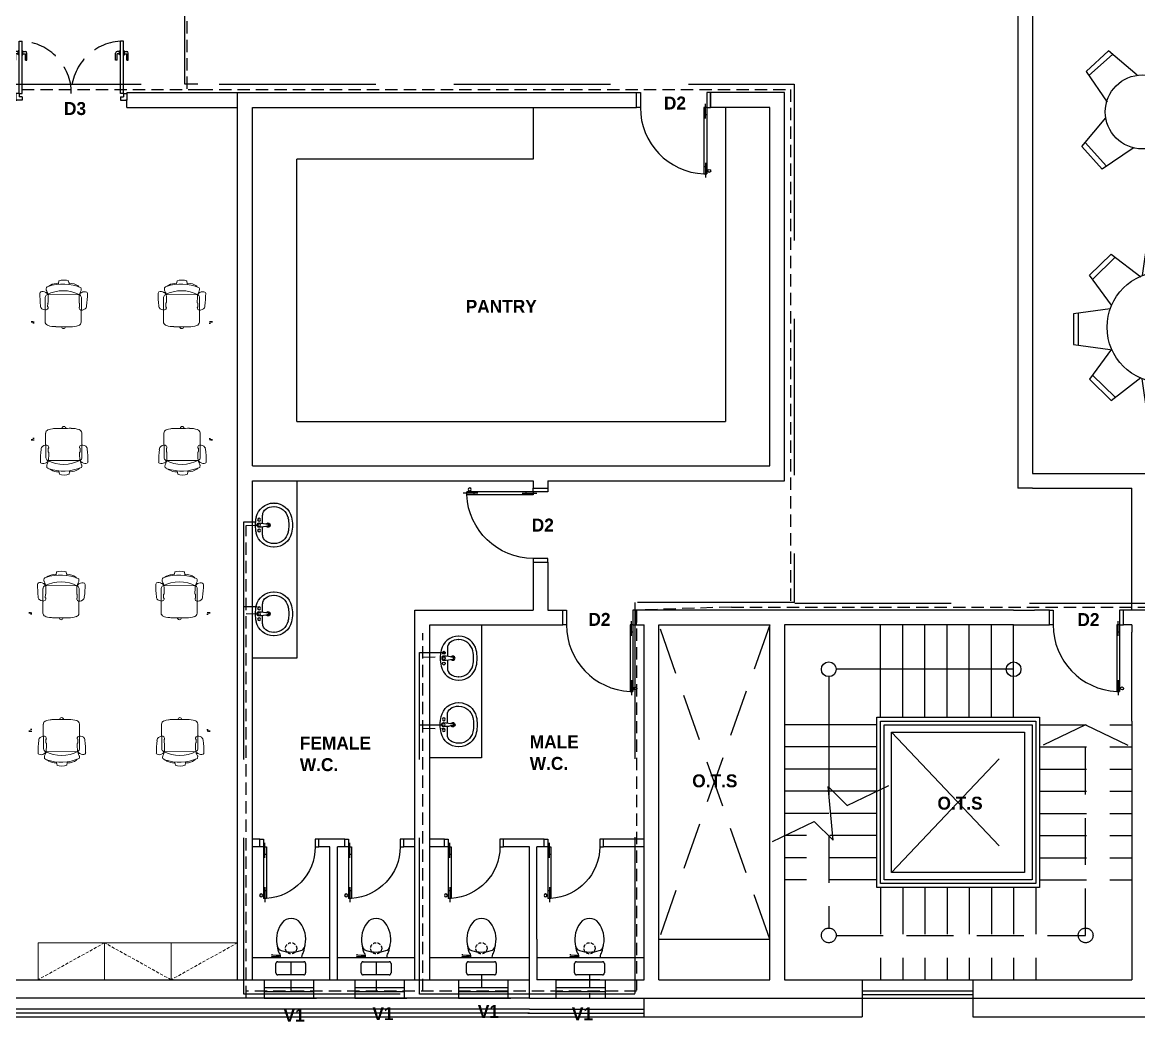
# Model space of a CAD drawing. Header units: inches. Extents: x 482566 to 494966, y -26460 to -22226.
# Drawn here: x 486790 to 487470, y -26312 to -25703 of the extents above; entities that cross this region are included whole.
import ezdxf

# ---------------------------------------------------------------- set-up
doc = ezdxf.new("R2010")
doc.units = ezdxf.units.IN
doc.header["$LTSCALE"] = 15
doc.header["$MEASUREMENT"] = 0
for name, pattern in [('DASHED', [0.75, 0.5, -0.25]), ('HIDDEN', [9.525, 6.35, -3.175]), ('HIDDEN2', [0.1875, 0.125, -0.0625]), ('TRATTEGGIATA2', [9.525, 6.35, -3.175])]:
    doc.linetypes.add(name, pattern=pattern)
for name, color, linetype in [('A-DIMENSION', 4, 'Continuous'), ('A-Door', 1, 'Continuous'), ('A-fixt', 6, 'Continuous'), ('A-GLASS', 4, 'Continuous'), ('A-STAIR', 1, 'Continuous'), ('A-WALL', 7, 'Continuous'), ('FITS', 3, 'Continuous'), ('furniture', 4, 'Continuous'), ('HOLE', 2, 'HIDDEN2'), ('Hot water supply', 10, 'TRATTEGGIATA2'), ('I-DOORS', 104, 'Continuous'), ('I-FURN', 4, 'Continuous'), ('I-WALL-FULL', 5, 'Continuous'), ('I-WALL-IN', 3, 'Continuous'), ('S_COULMN', 7, 'Continuous'), ('ventilation', 191, 'Continuous'), ('Water Main', 5, 'DASHED')]:
    doc.layers.add(name, color=color, linetype=linetype)
doc.layers.add('A-furniture', color=50, linetype='Continuous', lineweight=9)
doc.layers.add('I-ANNO-TEXT', color=7, linetype='Continuous', lineweight=18)
doc.styles.add('MICRO', font='')
doc.styles.get('MICRO').set_extended_font_data('MicrogrammaSSi', bold=True)

# ---------------------------------------------------------------- blocks, each defined once
blk = doc.blocks.new('1D-L080')
at = {"layer": 'A-Door'}
for p, q in [((0.038, 0.767), (0.05, 0.767)), ((0.05, 0.1), (0.05, 0.799)), ((0.09, 0.799), (0.05, 0.799)), ((0.07, 0.649), (0.07, 0.849)), ((0.09, 0.1), (0.09, 0.799)), ((0.038, 0.751), (0.05, 0.751)), ((0.09, 0.699), (0.05, 0.699)), ((0.05, 0.2), (0.09, 0.2)), ((0.07, 0.25), (0.07, 0.05)), ((0, 0.1), (0, 0)), ((0.05, 0.1), (0, 0.1)), ((0, 0), (0.05, 0)), ((0.05, 0), (0.05, 0.1)), ((0.05, 0.1), (0.09, 0.1)), ((0.75, 0.1), (0.8, 0.1)), ((0.75, 0), (0.75, 0.1)), ((0.8, 0), (0.75, 0)), ((0.8, 0.1), (0.8, 0))]:
    blk.add_line(p, q, dxfattribs=at)
blk.add_circle((0.018, 0.759), 0.02, dxfattribs=at)
blk.add_arc((0.05, 0.1), 0.7, 0, 86.7242, dxfattribs=at)
blk = doc.blocks.new('2D-L100')
at = {"layer": 'A-Door'}
for p, q in [((0.038, 1.067), (0.05, 1.067)), ((0.09, 1.099), (0.05, 1.099)), ((0.05, 0.2), (0.05, 1.099)), ((0.07, 0.949), (0.07, 1.149)), ((0.09, 0.2), (0.09, 1.099)), ((0.038, 1.051), (0.05, 1.051)), ((0.09, 0.999), (0.05, 0.999)), ((0.07, 0.35), (0.07, 0.15)), ((0.05, 0.2), (0, 0.2)), ((0, 0.2), (0, 0)), ((0.05, 0.3), (0.09, 0.3)), ((0.05, 0.2), (0.09, 0.2)), ((0.05, 0), (0.05, 0.2)), ((0.95, 0.2), (1, 0.2)), ((0.95, 0), (0.95, 0.2)), ((1, 0.2), (1, 0)), ((0, 0), (0.05, 0)), ((1, 0), (0.95, 0))]:
    blk.add_line(p, q, dxfattribs=at)
blk.add_circle((0.018, 1.059), 0.02, dxfattribs=at)
blk.add_arc((0.05, 0.2), 0.9, 0, 87.4527, dxfattribs=at)
blk = doc.blocks.new('washe02')
at = {"layer": 'A-fixt'}
for p, q in [((-0.024, -0.097), (-0.136, -0.097)), ((0.136, -0.097), (0.024, -0.097)), ((-0.299, -0.247), (-0.299, -0.253)), ((-0.25, -0.247), (-0.25, -0.253)), ((0.25, -0.253), (0.25, -0.247))]:
    blk.add_line(p, q, dxfattribs=at)
for centre in [(-0.073, -0.049), (0, -0.049), (0.073, -0.049)]:
    blk.add_circle(centre, 0.0195, dxfattribs=at)
for centre, radius, start, end in [((-0.056, -0.249), 0.243, 102.5792, 179.3394), ((-0.056, -0.249), 0.195, 145.7108, 179.3394), ((-0.136, -0.195), 0.0973, 90, 145.7108), ((0, -0.5), 0.5, 90, 102.5792), ((0, -0.049), 0.0292, 0, 180), ((0.941, 0.028), 0.973, 184.5022, 191.8586), ((0, -0.172), 0.0292, 123.7169, 56.2831), ((0, -0.5), 0.5, 77.4208, 90), ((-0.941, 0.028), 0.973, 348.1414, 355.4978), ((0.056, -0.249), 0.243, 0.6606, 77.4208), ((0.136, -0.195), 0.0973, 34.2892, 90), ((0.056, -0.249), 0.195, 0.6606, 34.2892), ((-0.056, -0.251), 0.243, 180.6606, 257.4208), ((-0.056, -0.251), 0.195, 180.6606, 257.4208), ((0, -0.172), 0.0195, 136.5893, 43.4107), ((0, -0.172), 0.0114, 180, 0), ((0.056, -0.251), 0.195, 282.5792, 359.3394), ((0.056, -0.251), 0.243, 282.5792, 359.3394), ((0, -0.25), 0.299, 0, 0.6606), ((0, -0.25), 0.299, 359.3394, 360), ((0, 0), 0.451, 257.4208, 270), ((0, 0), 0.451, 270, 282.5792), ((0, 0), 0.5, 257.4208, 270), ((0, 0), 0.5, 270, 282.5792)]:
    blk.add_arc(centre, radius, start, end, dxfattribs=at)
blk = doc.blocks.new('1505774114')
for p, q in [((381, 1577, 616), (411, 1577, 616)), ((413, 1557, 26), (395, 1557, 26)), ((2781, 1557, 26), (2799, 1557, 26)), ((2813, 1577, 616), (2783, 1577, 616)), ((381, -23, 616), (411, -23, 616)), ((413, -3, 26), (395, -3, 26)), ((2781, -3, 26), (2799, -3, 26)), ((2813, -23, 616), (2783, -23, 616))]:
    blk.add_line(p, q)
at = {"extrusion": (1.22461e-16, 1, 0)}
for centre, radius in [((-381, 586, 1577), 10.5), ((-381, 586, 1577), 8.5), ((-2813, 586, 1577), 10.5), ((-2813, 586, 1577), 8.5)]:
    blk.add_circle(centre, radius, dxfattribs=at)
at = {"extrusion": (0, -1, 0)}
for centre, radius in [((381, 586, 23), 10.5), ((381, 586, 23), 8.5), ((2813, 586, 23), 10.5), ((2813, 586, 23), 8.5)]:
    blk.add_circle(centre, radius, dxfattribs=at)
blk = doc.blocks.new('A$C6A0E07C9')
at = {"layer": 'A-furniture'}
for p, q in [((-0.269, 0.177), (-0.266, 0.205)), ((-0.214, 0.272), (0.118, 0.288)), ((-0.012, 0.242), (-0.025, 0.242)), ((-0.011, 0.243), (-0.012, 0.242)), ((-0.008, 0.248), (-0.011, 0.243)), ((-0.011, 0.243), (-0.011, 0.243)), ((0.038, 0.251), (-0.003, 0.25)), ((0.042, 0.251), (0.045, 0.247)), ((0.045, 0.247), (0.046, 0.246)), ((0.046, 0.246), (0.048, 0.245)), ((0.048, 0.245), (0.048, 0.245)), ((0.159, 0.25), (0.179, -0.167)), ((0.315, 0.152), (0.319, 0.129)), ((-0.291, 0.02), (-0.289, 0.029)), ((-0.288, 0.01), (-0.291, 0.02)), ((-0.289, 0.029), (-0.284, 0.038)), ((-0.282, 0.002), (-0.288, 0.01)), ((-0.284, 0.038), (-0.276, 0.044)), ((-0.274, -0.003), (-0.282, 0.002)), ((-0.276, 0.044), (-0.267, 0.046)), ((0.315, 0.121), (0.306, 0.12)), ((0.313, 0.121), (0.347, 0.116)), ((0.351, 0.113), (0.36, 0.088)), ((0.364, 0.015), (0.358, -0.011)), ((0.36, 0.088), (0.366, 0.051)), ((0.366, 0.051), (0.364, 0.015)), ((-0.264, -0.004), (-0.274, -0.003)), ((0.296, -0.147), (0.284, -0.159)), ((0.311, -0.022), (0.322, -0.023)), ((0.32, -0.023), (0.355, -0.015)), ((0.355, -0.015), (0.356, -0.013)), ((0.356, -0.013), (0.358, -0.011)), ((-0.189, -0.217), (0.143, -0.2)), ((0.009, -0.176), (-0.004, -0.177)), ((0.009, -0.176), (0.009, -0.176)), ((0.01, -0.176), (0.009, -0.176)), ((0.013, -0.182), (0.01, -0.176)), ((0.059, -0.18), (0.018, -0.183)), ((0.063, -0.179), (0.066, -0.175)), ((0.066, -0.175), (0.067, -0.174)), ((0.067, -0.174), (0.069, -0.173)), ((0.069, -0.173), (0.069, -0.173))]:
    blk.add_line(p, q, dxfattribs=at)
for centre, radius, start, end in [((0.027, 0.278), 0.0792, 129.4999, 189.1152), ((0.007, 0.283), 0.0635, 94.0792, 117.5938), ((0.224, -0.892), 1.257, 92.3594, 100.1757), ((0.172, 0.345), 0.0192, 28.1256, 89.2436), ((0.121, 0.323), 0.0749, 330.3794, 24.513), ((0.182, 0.142), 0.452, 175.5289, 182.0991), ((0.594, -0.035), 0.893, 162.1203, 164.4323), ((-0.21, 0.223), 0.0487, 94.526, 161.0109), ((-0.022, 0.271), 0.0292, 192.0047, 264.4409), ((-0.004, 0.244), 0.00623, 84.8455, 131.3174), ((0.037, 0.241), 0.0101, 64.5281, 88.6391), ((0.001, 1.553), 1.309, 272.0899, 276.676), ((0.117, 0.241), 0.0463, 34.0902, 88.4441), ((0.149, 0.274), 0.0211, 279.8693, 313.3434), ((-0.249, 0.025), 0.471, 334.5973, 30.9732), ((0.17, 0.245), 0.0129, 130.1366, 158.0173), ((0.187, 0.181), 0.0779, 100.0525, 108.2672), ((0.108, 0.326), 0.0879, 309.6726, 333.0223), ((-1.125, 2.793), 2.849, 297.1157, 298.0695), ((-0.92, -0.013), 1.143, 14.0931, 15.0056), ((0.234, 0.223), 0.0597, 72.5282, 107.7011), ((0.195, 0.222), 0.0806, 25.5198, 45.5387), ((-0.301, 0.026), 0.614, 339.6108, 22.0467), ((0.128, 0.125), 0.189, 8.0925, 40.8276), ((72.219, 3.627), 72.574, 182.76527, 182.92488), ((0.31, 0.129), 0.0088, 301.088, 3.1667), ((0.347, 0.111), 0.00513, 22.8184, 91.0076), ((0.081, -0.062), 0.341, 182.481, 200.7553), ((0.116, -0.038), 0.211, 328.6962, 1.8079), ((0.318, -0.031), 0.00903, 2.1237, 63.3709), ((-0.186, -0.16), 0.0572, 202.8821, 266.1169), ((0.052, -0.207), 0.0792, 176.5782, 236.1936), ((0.002, -0.206), 0.0292, 101.2525, 173.6887), ((0.031, -0.214), 0.0635, 248.0997, 271.6142), ((0.017, -0.177), 0.00623, 234.376, 280.848), ((0.131, 0.976), 1.257, 265.5178, 273.334), ((0.058, -0.17), 0.0101, 277.0543, 301.1654), ((0.152, -1.479), 1.309, 89.0174, 93.6036), ((0.138, -0.155), 0.0449, 276.7939, 330.1521), ((0.172, -0.191), 0.0211, 52.3501, 85.8241), ((0.197, -0.155), 0.0211, 212.6602, 229.0352), ((0.163, -0.292), 0.122, 63.0548, 80.6357), ((0.136, -0.248), 0.0879, 32.6712, 56.0209), ((0.202, -0.26), 0.0192, 276.4498, 337.5679), ((-0.92, -0.013), 1.143, 350.6964, 351.6126), ((0.149, -0.244), 0.0749, 341.1805, 35.314), ((0.324, 0.055), 0.26, 246.1539, 250.8174), ((0.249, -0.153), 0.0392, 254.2998, 275.9911), ((0.254, -0.14), 0.0518, 269.3553, 293.3788)]:
    blk.add_arc(centre, radius, start, end, dxfattribs=at)
blk = doc.blocks.new('solid door-1500')
for p, q in [((410495, -4754), (410495, -4047)), ((410537, -4754), (410537, -4047)), ((411866, -4754), (411866, -4047)), ((411909, -4754), (411909, -4047)), ((410430, -4306), (410430, -4209)), ((410484, -4188), (410452, -4188)), ((410484, -4220), (410452, -4220)), ((410452, -4306), (410452, -4220)), ((410484, -4231), (410484, -4177)), ((410495, -4177), (410484, -4177)), ((410537, -4177), (410548, -4177)), ((410548, -4231), (410548, -4177)), ((410548, -4188), (410580, -4188)), ((410548, -4220), (410580, -4220)), ((410580, -4306), (410580, -4220)), ((410602, -4306), (410602, -4209)), ((411802, -4306), (411802, -4209)), ((411855, -4188), (411823, -4188)), ((411855, -4220), (411823, -4220)), ((411823, -4306), (411823, -4220)), ((411866, -4177), (411855, -4177)), ((411855, -4231), (411855, -4177)), ((411909, -4177), (411920, -4177)), ((411920, -4231), (411920, -4177)), ((411920, -4188), (411952, -4188)), ((411920, -4220), (411952, -4220)), ((411952, -4306), (411952, -4220)), ((411973, -4306), (411973, -4209)), ((410452, -4306), (410430, -4306)), ((410495, -4231), (410484, -4231)), ((410537, -4231), (410548, -4231)), ((410580, -4306), (410602, -4306)), ((411823, -4306), (411802, -4306)), ((411866, -4231), (411855, -4231)), ((411909, -4231), (411920, -4231)), ((411952, -4306), (411973, -4306)), ((410495, -4754), (410452, -4754)), ((410452, -4754), (410452, -4844)), ((410495, -4754), (410537, -4754)), ((410495, -4754), (410495, -4801)), ((410495, -4754), (410495, -4801)), ((410537, -4801), (410495, -4801)), ((410537, -4801), (410537, -4844)), ((411909, -4754), (411866, -4754)), ((411866, -4801), (411866, -4844)), ((411866, -4801), (411909, -4801)), ((411909, -4754), (411909, -4801)), ((411909, -4754), (411909, -4801)), ((411909, -4754), (411952, -4754)), ((411952, -4754), (411952, -4844)), ((410452, -4844), (410464, -4844)), ((410537, -4844), (410452, -4844)), ((411866, -4844), (411952, -4844)), ((411952, -4844), (411940, -4844))]:
    blk.add_line(p, q)
for points in [[(410495, -4047), (410537, -4047)], [(411909, -4047), (411866, -4047)]]:
    blk.add_lwpolyline(points)
at = {"linetype": 'DASHED', "ltscale": 50}
for centre, start, end in [((410495, -4754), 0, 86.5254), ((411909, -4754), 93.4746, 180)]:
    blk.add_arc(centre, 707, start, end, dxfattribs=at)
for centre, start, end in [((410452, -4209), 90, 180), ((410580, -4209), 0, 90), ((411823, -4209), 90, 180), ((411952, -4209), 0, 90)]:
    blk.add_arc(centre, 21.4, start, end)
blk = doc.blocks.new('A$C15473981')
at = {"layer": 'furniture'}
for p, q in [((-0.206, 1.198), (-0.274, 0.698)), ((-0.214, 1.129), (0.216, 1.129)), ((0.207, 1.198), (-0.206, 1.198)), ((0.276, 0.698), (0.207, 1.198)), ((-0.989, 0.702), (-0.694, 0.99)), ((-0.639, 0.947), (-0.947, 0.647)), ((-0.694, 0.99), (-0.295, 0.68)), ((0.694, 0.99), (0.295, 0.68)), ((0.639, 0.947), (0.947, 0.647)), ((0.989, 0.702), (0.694, 0.99)), ((-0.689, 0.296), (-0.989, 0.702)), ((0.689, 0.296), (0.989, 0.702)), ((-0.707, 0.249), (-1.207, 0.18)), ((-1.207, 0.18), (-1.207, -0.232)), ((-1.139, -0.241), (-1.139, 0.189)), ((0.697, 0.273), (1.197, 0.205)), ((1.128, -0.217), (1.128, 0.213)), ((1.197, 0.205), (1.197, -0.208)), ((-1.207, -0.232), (-0.707, -0.301)), ((-0.689, -0.296), (-0.989, -0.702)), ((0.689, -0.296), (0.989, -0.702)), ((1.197, -0.208), (0.697, -0.277)), ((-0.989, -0.702), (-0.694, -0.99)), ((-0.639, -0.947), (-0.947, -0.647)), ((-0.694, -0.99), (-0.295, -0.68)), ((-0.206, -1.198), (-0.274, -0.698)), ((0.276, -0.698), (0.207, -1.198)), ((0.694, -0.99), (0.295, -0.68)), ((0.639, -0.947), (0.947, -0.647)), ((0.989, -0.702), (0.694, -0.99)), ((-0.214, -1.129), (0.216, -1.129)), ((0.207, -1.198), (-0.206, -1.198))]:
    blk.add_line(p, q, dxfattribs=at)
at = {"layer": 'S_COULMN'}
blk.add_circle((0, 0), 0.75, dxfattribs=at)
blk = doc.blocks.new('A$C116E3A92')
at = {"layer": 'furniture'}
for p, q in [((-0.791, 0.392), (-1.083, 0.1)), ((-1.04, 0.045), (-0.736, 0.349)), ((-0.389, 0.087), (-0.791, 0.392)), ((-0.2, 0.09), (0.202, 0.395)), ((0.451, 0.049), (0.148, 0.353)), ((0.202, 0.395), (0.494, 0.104)), ((-1.083, 0.1), (-0.778, -0.302)), ((0.494, 0.104), (0.189, -0.299)), ((-0.789, -0.499), (-1.094, -0.901)), ((0.2, -0.502), (0.505, -0.904)), ((-1.094, -0.901), (-0.802, -1.192)), ((-0.747, -1.15), (-1.051, -0.846)), ((-0.802, -1.192), (-0.4, -0.887)), ((0.213, -1.196), (-0.189, -0.891)), ((0.159, -1.153), (0.462, -0.849)), ((0.505, -0.904), (0.213, -1.196))]:
    blk.add_line(p, q, dxfattribs=at)
at = {"layer": 'S_COULMN'}
blk.add_circle((-0.294, -0.404), 0.5, dxfattribs=at)

msp = doc.modelspace()

# ---------------------------------------------------------------- linework, layer by layer
at = {"layer": 'A-DIMENSION', "color": 8}
for p, q in [((486552.15, -26286.22, 6.93), (487098.9, -26286.22, 6.93)), ((487301.38, -26297.47, 6.93), (487301.38, -26308.72, 6.93)), ((487368.88, -26297.47, 6.93), (487368.88, -26308.72, 6.93)), ((487098.9, -26308.72, 6.93), (487301.38, -26308.72, 6.93)), ((487368.88, -26308.72, 6.93), (487659.15, -26308.72, 6.93))]:
    msp.add_line(p, q, dxfattribs=at)
at = {"layer": 'A-Door'}
msp.add_line((487177.65, -26261.47, 6.93), (487245.15, -26261.47, 6.93), dxfattribs=at)
at = {"layer": 'A-fixt'}
for p, q in [((487101.15, -25755.22, 6.93), (487101.15, -25786.72, 6.93)), ((487218.15, -25755.22, 6.93), (487218.15, -25914.97, 6.93)), ((487101.15, -25786.72, 6.93), (486957.15, -25786.72, 6.93)), ((486957.15, -25946.47, 6.93), (486957.15, -25786.72, 6.93)), ((487218.15, -25786.72, 6.93), (487218.15, -25946.47, 6.93)), ((486957.15, -25946.47, 6.93), (487218.15, -25946.47, 6.93)), ((486957.15, -25982.47, 6.93), (486957.15, -26090.47, 6.93)), ((487069.65, -26070.22, 6.93), (487069.65, -26151.22, 6.93)), ((486957.15, -26090.47, 6.93), (486930.15, -26090.47, 6.93)), ((487069.65, -26151.22, 6.93), (487038.15, -26151.22, 6.93))]:
    msp.add_line(p, q, dxfattribs=at)
at = {"layer": 'A-furniture', "linetype": 'HIDDEN2'}
for p, q in [((486840.15, -26263.72, 6.93), (486799.65, -26286.22, 6.93)), ((486880.65, -26286.22, 6.93), (486840.15, -26263.72, 6.93)), ((486921.15, -26263.72, 6.93), (486880.65, -26286.22, 6.93))]:
    msp.add_line(p, q, dxfattribs=at)
at = {"layer": 'A-furniture', "elevation": 6.93}
for points in [[(486799.65, -26286.22), (486799.65, -26263.72), (486840.15, -26263.72), (486840.15, -26286.22)], [(486840.15, -26286.22), (486840.15, -26263.72), (486880.65, -26263.72), (486880.65, -26286.22)], [(486880.65, -26286.22), (486880.65, -26263.72), (486921.15, -26263.72), (486921.15, -26286.22)]]:
    msp.add_lwpolyline(points, close=True, dxfattribs=at)
at = {"layer": 'A-GLASS'}
for p, q in [((487301.38, -26286.22, 6.93), (487368.88, -26286.22, 6.93)), ((487098.9, -26297.47, 6.93), (486410.56, -26297.47, 6.93)), ((487098.9, -26297.47, 6.93), (487098.9, -26297.47, 6.93)), ((487098.9, -26297.47, 6.93), (487168.46, -26297.47, 6.93)), ((487168.46, -26297.47, 6.93), (487168.46, -26308.72, 6.93)), ((487301.38, -26292.97, 6.93), (487368.88, -26292.97, 6.93)), ((487301.38, -26295.22, 6.93), (487368.88, -26295.22, 6.93)), ((487301.38, -26297.47, 6.93), (487368.88, -26297.47, 6.93)), ((487098.9, -26304.22, 6.93), (486410.56, -26304.22, 6.93)), ((487098.9, -26304.22, 6.93), (487168.46, -26304.22, 6.93)), ((487098.9, -26306.47, 6.93), (486410.56, -26306.47, 6.93)), ((486410.56, -26308.72, 6.93), (487098.9, -26308.72, 6.93)), ((487097.91, -26306.47, 6.93), (487168.46, -26306.47, 6.93)), ((487098.9, -26308.72, 6.93), (487168.46, -26308.72, 6.93))]:
    msp.add_line(p, q, dxfattribs=at)
at = {"layer": 'A-STAIR', "color": 8, "linetype": 'HIDDEN', "ltscale": 0.3}
for p, q in [((487245.15, -26261.47, 6.93), (487177.65, -26070.22, 6.93)), ((487245.15, -26070.22, 6.93), (487177.65, -26261.47, 6.93))]:
    msp.add_line(p, q, dxfattribs=at)
at = {"layer": 'A-STAIR'}
for p, q in [((487312.65, -26126.47, 6.93), (487312.65, -26070.22, 6.93)), ((487326.15, -26126.47, 6.93), (487326.15, -26070.22, 6.93)), ((487339.65, -26126.47, 6.93), (487339.65, -26070.22, 6.93)), ((487353.15, -26126.47, 6.93), (487353.15, -26070.22, 6.93)), ((487366.65, -26126.47, 6.93), (487366.65, -26070.22, 6.93)), ((487380.15, -26126.47, 6.93), (487380.15, -26070.22, 6.93)), ((487393.65, -26126.47, 6.93), (487393.65, -26070.22, 6.93)), ((487310.4, -26130.97, 6.93), (487254.15, -26130.97, 6.93)), ((487310.4, -26144.47, 6.93), (487254.15, -26144.47, 6.93)), ((487310.4, -26157.97, 6.93), (487254.15, -26157.97, 6.93)), ((487310.4, -26171.47, 6.93), (487254.15, -26171.47, 6.93)), ((487281.15, -26184.97, 6.93), (487254.15, -26184.97, 6.93))]:
    msp.add_line(p, q, dxfattribs=at)
at = {"layer": 'A-STAIR', "color": 8, "linetype": 'HIDDEN'}
for p, q in [((487319.4, -26135.47, 6.93), (487400.4, -26220.97, 6.93)), ((487319.4, -26220.97, 6.93), (487400.4, -26135.47, 6.93))]:
    msp.add_line(p, q, dxfattribs=at)
at = {"layer": 'A-STAIR', "linetype": 'HIDDEN', "ltscale": 0.3}
for p, q in [((487409.4, -26130.97, 6.93), (487465.65, -26130.97, 6.93)), ((487437.53, -26259.22, 6.93), (487437.53, -26130.97, 6.93)), ((487437.53, -26130.97, 6.93), (487465.65, -26144.47, 6.93)), ((487409.4, -26144.47, 6.93), (487465.65, -26144.47, 6.93)), ((487409.4, -26157.97, 6.93), (487465.65, -26157.97, 6.93)), ((487409.4, -26171.47, 6.93), (487465.65, -26171.47, 6.93)), ((487310.4, -26184.97, 6.93), (487282.28, -26184.97, 6.93)), ((487409.4, -26184.97, 6.93), (487465.65, -26184.97, 6.93)), ((487310.4, -26198.47, 6.93), (487254.15, -26198.47, 6.93)), ((487409.4, -26198.47, 6.93), (487465.65, -26198.47, 6.93)), ((487310.4, -26211.97, 6.93), (487254.15, -26211.97, 6.93)), ((487409.4, -26211.97, 6.93), (487465.65, -26211.97, 6.93)), ((487310.4, -26225.47, 6.93), (487254.15, -26225.47, 6.93)), ((487312.65, -26229.97, 6.93), (487312.65, -26286.22, 6.93)), ((487326.15, -26229.97, 6.93), (487326.15, -26286.22, 6.93)), ((487339.65, -26229.97, 6.93), (487339.65, -26286.22, 6.93)), ((487353.15, -26229.97, 6.93), (487353.15, -26286.22, 6.93)), ((487366.65, -26229.97, 6.93), (487366.65, -26286.22, 6.93)), ((487380.15, -26229.97, 6.93), (487380.15, -26286.22, 6.93)), ((487393.65, -26229.97, 6.93), (487393.65, -26286.22, 6.93)), ((487407.15, -26229.97, 6.93), (487407.15, -26286.22, 6.93)), ((487409.4, -26225.47, 6.93), (487465.65, -26225.47, 6.93)), ((487285.65, -26259.22, 6.93), (487437.53, -26259.22, 6.93))]:
    msp.add_line(p, q, dxfattribs=at)
at = {"layer": 'A-STAIR', "elevation": 6.93}
for points in [[(487281.15, -26101.72), (487281.15, -26173.58)], [(487393.65, -26097.22), (487285.65, -26097.22)], [(487246.85, -26201.98), (487272.14, -26189.84), (487283.9, -26201.34), (487280.66, -26168.6), (487292.42, -26180.1), (487317.71, -26167.97)]]:
    msp.add_lwpolyline(points, dxfattribs=at)
for points in [[(487409.4, -26126.47), (487409.4, -26229.97), (487310.4, -26229.97), (487310.4, -26126.47)], [(487407.15, -26128.72), (487407.15, -26227.72), (487312.65, -26227.72), (487312.65, -26128.72)], [(487404.9, -26130.97), (487404.9, -26225.47), (487314.9, -26225.47), (487314.9, -26130.97)], [(487400.4, -26135.47), (487400.4, -26220.97), (487319.4, -26220.97), (487319.4, -26135.47)]]:
    msp.add_lwpolyline(points, close=True, dxfattribs=at)
at = {"layer": 'A-STAIR', "linetype": 'HIDDEN', "ltscale": 0.3, "elevation": 6.93}
for points in [[(487437.53, -26130.97), (487409.4, -26144.47)], [(487281.15, -26198.66), (487281.15, -26254.72)]]:
    msp.add_lwpolyline(points, dxfattribs=at)
at = {"layer": 'A-STAIR'}
for centre in [(487281.15, -26097.22, 6.93), (487393.65, -26097.22, 6.93)]:
    msp.add_circle(centre, 4.5, dxfattribs=at)
at = {"layer": 'A-STAIR', "linetype": 'HIDDEN', "ltscale": 0.3}
for centre in [(487281.15, -26259.22, 6.93), (487437.53, -26259.22, 6.93)]:
    msp.add_circle(centre, 4.5, dxfattribs=at)
at = {"layer": 'A-WALL'}
for p, q in [((487245.15, -26286.22, 6.93), (487245.15, -26070.22, 6.93)), ((487393.65, -26070.22, 6.93), (487254.15, -26070.22, 6.93)), ((487254.15, -26070.22, 6.93), (487254.15, -26263.72, 6.93)), ((487465.65, -26070.22, 6.93), (487460.49, -26070.22, 6.93)), ((487465.65, -26070.22, 6.93), (487465.65, -26074.72, 6.93)), ((487254.15, -26092.72, 6.93), (487254.15, -26286.22, 6.93)), ((487254.15, -26092.72, 6.93), (487254.15, -26286.22, 6.93))]:
    msp.add_line(p, q, dxfattribs=at)
at = {"layer": 'FITS', "color": 6}
for p, q in [((486942.37, -26271.01, 6.93), (486945.04, -26271.23, 6.93)), ((486945.04, -26271.23, 6.93), (486945.04, -26271.58, 6.93)), ((486945.51, -26271.36, 6.93), (486945.04, -26271.36, 6.93)), ((486945.04, -26271.93, 6.93), (486945.04, -26271.58, 6.93)), ((486945.51, -26271.8, 6.93), (486945.04, -26271.8, 6.93)), ((486947.34, -26272.63, 6.93), (486947.28, -26271.39, 6.93)), ((486960.24, -26271.39, 6.93), (486960.17, -26272.63, 6.93)), ((486994.14, -26271.01, 6.93), (486996.81, -26271.23, 6.93)), ((486996.81, -26271.23, 6.93), (486996.81, -26271.58, 6.93)), ((486997.29, -26271.36, 6.93), (486996.81, -26271.36, 6.93)), ((486996.81, -26271.93, 6.93), (486996.81, -26271.58, 6.93)), ((486997.29, -26271.8, 6.93), (486996.81, -26271.8, 6.93)), ((486999.11, -26272.63, 6.93), (486999.05, -26271.39, 6.93)), ((487012.01, -26271.39, 6.93), (487011.94, -26272.63, 6.93)), ((487058.27, -26271.01, 6.93), (487060.93, -26271.23, 6.93)), ((487060.93, -26271.23, 6.93), (487060.93, -26271.58, 6.93)), ((487061.41, -26271.36, 6.93), (487060.93, -26271.36, 6.93)), ((487060.93, -26271.93, 6.93), (487060.93, -26271.58, 6.93)), ((487061.41, -26271.8, 6.93), (487060.93, -26271.8, 6.93)), ((487063.24, -26272.63, 6.93), (487063.17, -26271.39, 6.93)), ((487076.13, -26271.39, 6.93), (487076.07, -26272.63, 6.93)), ((487124.04, -26271.01), (487126.71, -26271.23)), ((487126.71, -26271.23), (487126.71, -26271.58)), ((487127.19, -26271.36), (487126.71, -26271.36)), ((487126.71, -26271.93), (487126.71, -26271.58)), ((487127.19, -26271.8), (487126.71, -26271.8)), ((487129.02, -26272.63), (487128.95, -26271.39)), ((487141.91, -26271.39), (487141.84, -26272.63)), ((486930.15, -26272.63, 6.93), (486977.4, -26272.63, 6.93)), ((486942.37, -26272.15, 6.93), (486945.04, -26271.93, 6.93)), ((486946.56, -26272.35, 6.93), (486945.23, -26272.35, 6.93)), ((486945.23, -26272.63, 6.93), (486945.23, -26272.35, 6.93)), ((486945.73, -26271.97, 6.93), (486945.73, -26272.35, 6.93)), ((486946.05, -26271.97, 6.93), (486946.05, -26272.35, 6.93)), ((486946.56, -26272.63, 6.93), (486946.56, -26272.35, 6.93)), ((486982.13, -26272.63, 6.93), (487029.38, -26272.63, 6.93)), ((486994.14, -26272.15, 6.93), (486996.81, -26271.93, 6.93)), ((486998.34, -26272.35, 6.93), (486997, -26272.35, 6.93)), ((486997, -26272.63, 6.93), (486997, -26272.35, 6.93)), ((486997.5, -26271.97, 6.93), (486997.5, -26272.35, 6.93)), ((486997.82, -26271.97, 6.93), (486997.82, -26272.35, 6.93)), ((486998.34, -26272.63, 6.93), (486998.34, -26272.35, 6.93)), ((487038.15, -26272.63, 6.93), (487098.9, -26272.63, 6.93)), ((487058.27, -26272.15, 6.93), (487060.93, -26271.93, 6.93)), ((487062.46, -26272.35, 6.93), (487061.13, -26272.35, 6.93)), ((487061.13, -26272.63, 6.93), (487061.13, -26272.35, 6.93)), ((487061.62, -26271.97, 6.93), (487061.62, -26272.35, 6.93)), ((487061.94, -26271.97, 6.93), (487061.94, -26272.35, 6.93)), ((487062.46, -26272.63, 6.93), (487062.46, -26272.35, 6.93)), ((487103.4, -26272.63), (487153.43, -26272.63)), ((487103.4, -26272.63), (487164.15, -26272.63)), ((487124.04, -26272.15), (487126.71, -26271.93)), ((487128.24, -26272.35), (487126.9, -26272.35)), ((487126.9, -26272.63), (487126.9, -26272.35)), ((487127.4, -26271.98), (487127.4, -26272.35)), ((487127.72, -26271.97), (487127.72, -26272.35)), ((487128.24, -26272.63), (487128.24, -26272.35)), ((487157.7, -26272.64), (487168.65, -26272.64))]:
    msp.add_line(p, q, dxfattribs=at)
at = {"layer": 'FITS', "color": 6, "linetype": 'HIDDEN', "elevation": 6.93}
for points in [[(486961.48, -26283.19), (486945.63, -26283.19, -0.414214), (486944.49, -26282.06), (486944.49, -26276.39, -0.414214), (486945.63, -26275.26), (486961.48, -26275.26, -0.414214), (486962.61, -26276.39), (486962.61, -26282.06, -0.414214)], [(487013.45, -26283.19), (486997.6, -26283.19, -0.414214), (486996.47, -26282.06), (486996.47, -26276.39, -0.414214), (486997.6, -26275.26), (487013.45, -26275.26, -0.414214), (487014.59, -26276.39), (487014.59, -26282.06, -0.414214)], [(487077.58, -26283.19), (487061.73, -26283.19, -0.414214), (487060.59, -26282.06), (487060.59, -26276.39, -0.414214), (487061.73, -26275.26), (487077.58, -26275.26, -0.414214), (487078.71, -26276.39), (487078.71, -26282.06, -0.414214)]]:
    msp.add_lwpolyline(points, format="xyb", close=True, dxfattribs=at)
at = {"layer": 'FITS', "color": 6, "linetype": 'HIDDEN'}
msp.add_lwpolyline([(487143.36, -26283.19), (487127.5, -26283.19, -0.414214), (487126.37, -26282.06), (487126.37, -26276.4, -0.414214), (487127.5, -26275.26), (487143.36, -26275.26, -0.414214), (487144.49, -26276.4), (487144.49, -26282.06, -0.414214)], format="xyb", close=True, dxfattribs=at)
at = {"layer": 'FITS', "color": 6}
for centre in [(486945.88, -26271.58, 6.93), (486997.65, -26271.58, 6.93), (487061.77, -26271.58, 6.93), (487127.55, -26271.58)]:
    msp.add_circle(centre, 0.424, dxfattribs=at)
for centre, radius, start, end in [((486953.76, -26255.81, 6.93), 6.94, 37.45204, 142.29926), ((487005.53, -26255.81, 6.93), 6.94, 37.45204, 142.29926), ((487069.65, -26255.81, 6.93), 6.94, 37.45204, 142.29926), ((487135.43, -26255.81), 6.94, 37.45204, 142.29926), ((486961.39, -26261.71, 6.93), 16.59, 142.29918, 189.62656), ((486946.15, -26261.64, 6.93), 16.52, 348.99586, 37.45208), ((487013.16, -26261.71, 6.93), 16.59, 142.29918, 189.62656), ((486997.92, -26261.64, 6.93), 16.52, 348.99586, 37.45208), ((487077.29, -26261.71, 6.93), 16.59, 142.29918, 189.62656), ((487062.04, -26261.64, 6.93), 16.52, 348.99586, 37.45208), ((487143.06, -26261.71), 16.59, 142.29918, 189.62656), ((487127.82, -26261.64), 16.52, 348.99586, 37.45208), ((486964.69, -26262.89, 6.93), 19.72, 184.65346, 198.85789), ((486961.39, -26261.71, 6.93), 16.59, 189.62651, 194.93923), ((486935.92, -26261.29, 6.93), 26.68, 342.43331, 352.45254), ((486946.15, -26261.64, 6.93), 16.52, 344.55557, 348.99586), ((487016.47, -26262.89, 6.93), 19.72, 184.65346, 198.85789), ((487013.16, -26261.71, 6.93), 16.59, 189.62651, 194.93923), ((486987.69, -26261.29, 6.93), 26.68, 342.43331, 352.45254), ((486997.92, -26261.64, 6.93), 16.52, 344.55557, 348.99586), ((487080.59, -26262.89, 6.93), 19.72, 184.65346, 198.85789), ((487077.29, -26261.71, 6.93), 16.59, 189.62651, 194.93923), ((487051.81, -26261.29, 6.93), 26.68, 342.43331, 352.45254), ((487062.04, -26261.64, 6.93), 16.52, 344.55557, 348.99586), ((487146.37, -26262.89), 19.72, 184.65346, 198.85789), ((487117.59, -26261.29), 26.68, 342.43331, 352.45254), ((487127.82, -26261.64), 16.52, 344.55557, 348.99586), ((486942.32, -26271.58, 6.93), 0.571, 85.32494, 146.12771), ((486948.8, -26265.07, 6.93), 3.55, 194.93923, 252.9837), ((486947.7, -26268.69, 6.93), 1.77, 198.8579, 231.20172), ((486945.45, -26271.49, 6.93), 1.83, 3.07447, 51.20173), ((486953.76, -26248.87, 6.93), 20.49, 252.9837, 286.78011), ((486958.65, -26265.09, 6.93), 3.55, 286.78011, 344.55557), ((486962.06, -26271.49, 6.93), 1.83, 131.74946, 176.9255), ((486959.67, -26268.81, 6.93), 1.77, 311.74939, 342.43341), ((486994.09, -26271.58, 6.93), 0.571, 85.32494, 146.12771), ((487000.57, -26265.07, 6.93), 3.55, 194.93923, 252.9837), ((486999.47, -26268.69, 6.93), 1.77, 198.8579, 231.20172), ((486997.22, -26271.49, 6.93), 1.83, 3.07447, 51.20173), ((487005.53, -26248.87, 6.93), 20.49, 252.9837, 286.78011), ((487010.42, -26265.09, 6.93), 3.55, 286.78011, 344.55557), ((487013.83, -26271.49, 6.93), 1.83, 131.74946, 176.9255), ((487011.44, -26268.81, 6.93), 1.77, 311.74939, 342.43341), ((487058.22, -26271.58, 6.93), 0.571, 85.32494, 146.12771), ((487064.7, -26265.07, 6.93), 3.55, 194.93923, 252.9837), ((487063.6, -26268.69, 6.93), 1.77, 198.8579, 231.20172), ((487061.35, -26271.49, 6.93), 1.83, 3.07447, 51.20173), ((487069.65, -26248.87, 6.93), 20.49, 252.9837, 286.78011), ((487074.54, -26265.09, 6.93), 3.55, 286.78011, 344.55557), ((487077.96, -26271.49, 6.93), 1.83, 131.74946, 176.9255), ((487075.57, -26268.81, 6.93), 1.77, 311.74939, 342.43341), ((487124, -26271.58), 0.571, 85.32494, 146.12771), ((487130.47, -26265.07), 3.55, 194.93923, 252.9837), ((487129.38, -26268.69), 1.77, 198.8579, 231.20172), ((487127.12, -26271.49), 1.83, 3.07447, 51.20173), ((487135.43, -26248.88), 20.49, 252.9837, 286.78011), ((487140.32, -26265.09), 3.55, 286.78011, 344.55557), ((487143.74, -26271.49), 1.83, 131.74946, 176.9255), ((487141.34, -26268.81), 1.77, 311.74939, 342.43341), ((486942.32, -26271.58, 6.93), 0.571, 213.87229, 274.67506), ((486994.09, -26271.58, 6.93), 0.571, 213.87229, 274.67506), ((487058.22, -26271.58, 6.93), 0.571, 213.87229, 274.67506), ((487124, -26271.58), 0.571, 213.87229, 274.67506)]:
    msp.add_arc(centre, radius, start, end, dxfattribs=at)
at = {"layer": 'HOLE', "color": 6}
for centre in [(486953.76, -26267.08, 6.93), (487005.53, -26267.08, 6.93), (487069.65, -26267.08, 6.93), (487135.43, -26267.08)]:
    msp.add_circle(centre, 3.4, dxfattribs=at)
at = {"layer": 'Hot water supply'}
for p, q in [((486889, -25741), (486889, -25577)), ((486338.5, -25741), (487260, -25741)), ((486897, -25741), (486889, -25741)), ((487260, -25741), (487260, -26056.5)), ((486925, -26059), (486925, -26007.5)), ((486925, -26007.5), (486932.5, -26007.5)), ((486925, -26295), (486925, -26059)), ((486925, -26059), (486933, -26059)), ((487260, -26056.5), (487163, -26056.5)), ((487163, -26056.5), (487163, -26295)), ((487260.5, -26057), (487485.5, -26057)), ((487032, -26131), (487032, -26087)), ((487032, -26087), (487048, -26087)), ((487032, -26295), (487032, -26131)), ((487032, -26131), (487045.5, -26131)), ((487163, -26295), (486925, -26295)), ((487068, -26295), (487032, -26295))]:
    msp.add_line(p, q, dxfattribs=at)
at = {"layer": 'I-WALL-FULL'}
for p, q in [((486921.15, -26286.22, 6.93), (486921.15, -25746.22, 6.93)), ((486921.15, -25746.22, 6.93), (487164.15, -25746.22, 6.93)), ((487164.15, -25755.22, 6.93), (487164.15, -25746.22, 6.93)), ((487209.15, -25746.22, 6.93), (487209.15, -25755.22, 6.93)), ((487254.15, -25746.22, 6.93), (487209.15, -25746.22, 6.93)), ((487254.15, -25982.47, 6.93), (487254.15, -25746.22, 6.93)), ((486930.15, -25973.47, 6.93), (486930.15, -25755.22, 6.93)), ((486930.15, -25755.22, 6.93), (487164.15, -25755.22, 6.93)), ((487245.15, -25755.22, 6.93), (487209.15, -25755.22, 6.93)), ((487245.15, -25973.47, 6.93), (487245.15, -25755.22, 6.93)), ((486930.15, -25973.47, 6.93), (487245.15, -25973.47, 6.93)), ((486930.15, -26200.72, 6.93), (486930.15, -25982.47, 6.93)), ((486930.15, -25982.47, 6.93), (487101.15, -25982.47, 6.93)), ((487101.15, -25982.47, 6.93), (487101.15, -25986.97, 6.93)), ((487110.15, -25982.47, 6.93), (487254.15, -25982.47, 6.93)), ((487110.15, -25982.47, 6.93), (487110.15, -25986.97, 6.93)), ((487101.15, -25986.97, 6.93), (487110.15, -25986.97, 6.93)), ((487101.15, -26031.97, 6.93), (487110.15, -26031.97, 6.93)), ((487101.15, -26031.97, 6.93), (487101.15, -26061.22, 6.93)), ((487110.15, -26031.97, 6.93), (487110.15, -26061.22, 6.93)), ((487029.15, -26061.22, 6.93), (487101.15, -26061.22, 6.93)), ((487029.15, -26200.72, 6.93), (487029.15, -26061.22, 6.93)), ((487110.15, -26061.22, 6.93), (487119.15, -26061.22, 6.93)), ((487119.15, -26070.22, 6.93), (487119.15, -26061.22, 6.93)), ((487393.65, -26061.22, 6.93), (487164.15, -26061.22, 6.93)), ((487164.15, -26070.22, 6.93), (487164.15, -26061.22, 6.93)), ((487393.65, -26061.22, 6.93), (487406.49, -26061.22, 6.93)), ((487415.49, -26061.22, 6.93), (487406.49, -26061.22, 6.93)), ((487415.49, -26070.22, 6.93), (487415.49, -26061.22, 6.93)), ((487474.65, -26061.22, 6.93), (487460.49, -26061.22, 6.93)), ((487460.49, -26070.22, 6.93), (487460.49, -26061.22, 6.93)), ((487038.15, -26070.22, 6.93), (487119.15, -26070.22, 6.93)), ((487038.15, -26200.72, 6.93), (487038.15, -26070.22, 6.93)), ((487164.15, -26070.22, 6.93), (487168.65, -26070.22, 6.93)), ((487168.65, -26200.72, 6.93), (487168.65, -26070.22, 6.93)), ((487177.65, -26286.22, 6.93), (487177.65, -26070.22, 6.93)), ((487177.65, -26070.22, 6.93), (487245.15, -26070.22, 6.93)), ((487393.65, -26070.22, 6.93), (487254.15, -26070.22, 6.93)), ((487393.65, -26070.22, 6.93), (487406.49, -26070.22, 6.93)), ((487406.49, -26070.22, 6.93), (487415.49, -26070.22, 6.93)), ((487465.65, -26070.22, 6.93), (487460.49, -26070.22, 6.93)), ((487465.65, -26070.22, 6.93), (487460.49, -26070.22, 6.93)), ((487465.65, -26070.22, 6.93), (487465.65, -26074.72, 6.93)), ((487465.65, -26128.72, 6.93), (487465.65, -26074.72, 6.93)), ((487465.65, -26128.72, 6.93), (487465.65, -26286.22, 6.93)), ((486934.65, -26200.72, 6.93), (486930.15, -26200.72, 6.93)), ((486930.15, -26286.22, 6.93), (486930.15, -26200.72, 6.93)), ((486934.65, -26205.22, 6.93), (486934.65, -26200.72, 6.93)), ((486970.65, -26205.22, 6.93), (486970.65, -26200.72, 6.93)), ((486986.4, -26200.72, 6.93), (486970.65, -26200.72, 6.93)), ((486986.4, -26205.22, 6.93), (486986.4, -26200.72, 6.93)), ((487022.4, -26205.22, 6.93), (487022.4, -26200.72, 6.93)), ((487029.15, -26200.72, 6.93), (487022.4, -26200.72, 6.93)), ((487029.15, -26286.22, 6.93), (487029.15, -26200.72, 6.93)), ((487038.15, -26286.22, 6.93), (487038.15, -26200.72, 6.93)), ((487047.15, -26200.72, 6.93), (487038.15, -26200.72, 6.93)), ((487047.15, -26205.22, 6.93), (487047.15, -26200.72, 6.93)), ((487107.9, -26200.72, 6.93), (487083.15, -26200.72, 6.93)), ((487083.15, -26205.22, 6.93), (487083.15, -26200.72, 6.93)), ((487107.9, -26205.22, 6.93), (487107.9, -26200.72, 6.93)), ((487168.65, -26200.72, 6.93), (487143.9, -26200.72, 6.93)), ((487143.9, -26205.22, 6.93), (487143.9, -26200.72, 6.93)), ((487168.65, -26256.97, 6.93), (487168.65, -26200.72, 6.93)), ((486934.65, -26205.22, 6.93), (486930.15, -26205.22, 6.93)), ((486977.4, -26205.22, 6.93), (486970.65, -26205.22, 6.93)), ((486977.4, -26286.22, 6.93), (486977.4, -26205.22, 6.93)), ((486981.9, -26286.22, 6.93), (486981.9, -26205.22, 6.93)), ((486986.4, -26205.22, 6.93), (486981.9, -26205.22, 6.93)), ((487029.15, -26205.22, 6.93), (487022.4, -26205.22, 6.93)), ((487047.15, -26205.22, 6.93), (487038.15, -26205.22, 6.93)), ((487098.9, -26205.22, 6.93), (487083.15, -26205.22, 6.93)), ((487098.9, -26297.47, 6.93), (487098.9, -26205.22, 6.93)), ((487103.4, -26256.97, 6.93), (487103.4, -26205.22, 6.93)), ((487107.9, -26205.22, 6.93), (487103.4, -26205.22, 6.93)), ((487168.65, -26205.22, 6.93), (487143.9, -26205.22, 6.93)), ((487103.4, -26261.47, 6.93), (487103.4, -26256.97, 6.93)), ((487168.65, -26261.47, 6.93), (487168.65, -26256.97, 6.93)), ((487103.4, -26261.47, 6.93), (487103.4, -26286.22, 6.93)), ((487168.65, -26286.22, 6.93), (487168.65, -26261.47, 6.93)), ((487141.65, -26286.22, 6.93), (487103.4, -26286.22, 6.93)), ((487141.65, -26286.22, 6.93), (487168.65, -26286.22, 6.93)), ((487177.65, -26286.22, 6.93), (487245.15, -26286.22, 6.93)), ((487254.15, -26286.22, 6.93), (487301.38, -26286.22, 6.93)), ((487301.38, -26286.22, 6.93), (487301.38, -26297.47, 6.93)), ((487368.88, -26286.22, 6.93), (487465.65, -26286.22, 6.93)), ((487368.88, -26286.22, 6.93), (487368.88, -26297.47, 6.93)), ((487098.9, -26297.47, 6.93), (487301.38, -26297.47, 6.93)), ((487368.88, -26297.47, 6.93), (487659.15, -26297.47, 6.93))]:
    msp.add_line(p, q, dxfattribs=at)
at = {"layer": 'I-WALL-IN'}
for p, q in [((486853.65, -25746.22, 6.93), (486853.65, -25750.72, 6.93)), ((486853.65, -25755.22, 6.93), (486853.65, -25750.72, 6.93)), ((487396.17, -25977.97, 6.93), (487396.17, -25986.97, 6.93)), ((487405.17, -25986.97, 6.93), (487396.17, -25986.97, 6.93)), ((487465.65, -26061.22, 6.93), (487465.65, -25986.97, 6.93))]:
    msp.add_line(p, q, dxfattribs=at)
at = {"layer": 'I-WALL-IN', "elevation": 6.93}
for points in [[(487405.17, -25651.33), (487405.17, -25977.97)], [(487396.17, -25660.33), (487396.17, -25977.97)], [(486853.65, -25746.22), (486921.15, -25746.22)], [(486853.65, -25755.22), (486921.15, -25755.22)], [(487405.17, -25977.97), (487474.65, -25977.97)], [(487405.17, -25986.97), (487465.65, -25986.97)]]:
    msp.add_lwpolyline(points, dxfattribs=at)
at = {"layer": 'ventilation'}
for p, q in [((486937.43, -26286.22), (486967.43, -26286.22)), ((486937.43, -26286.22), (486937.43, -26297.47)), ((486937.43, -26291.01), (486967.43, -26291.01)), ((486967.43, -26286.22), (486967.43, -26297.47)), ((486992.5, -26286.22), (487022.5, -26286.22)), ((486992.5, -26286.22), (486992.5, -26297.47)), ((486992.5, -26291.01), (487022.5, -26291.01)), ((487022.5, -26286.22), (487022.5, -26297.47)), ((487055.77, -26286.22), (487085.77, -26286.22)), ((487055.77, -26286.22), (487055.77, -26297.47)), ((487055.77, -26291.01), (487085.77, -26291.01)), ((487085.77, -26286.22), (487085.77, -26297.47)), ((487115.03, -26286.22), (487145.03, -26286.22)), ((487115.03, -26286.22), (487115.03, -26297.47)), ((487115.03, -26291.01), (487145.03, -26291.01)), ((487145.03, -26286.22), (487145.03, -26297.47)), ((486937.43, -26293.39), (486967.43, -26293.39)), ((486937.43, -26297.47), (486967.43, -26297.47)), ((486937.43, -26297.47), (486937.43, -26297.47)), ((486937.43, -26297.47), (486969.2, -26297.47)), ((486937.43, -26297.47), (486937.43, -26297.47)), ((486992.5, -26293.39), (487022.5, -26293.39)), ((486992.5, -26297.47), (487024.26, -26297.47)), ((487055.77, -26293.39), (487085.77, -26293.39)), ((487055.77, -26297.47), (487087.54, -26297.47)), ((487115.03, -26293.39), (487145.03, -26293.39)), ((487115.03, -26297.47), (487146.8, -26297.47))]:
    msp.add_line(p, q, dxfattribs=at)
at = {"layer": 'Water Main'}
for p, q in [((486890.5, -25744), (486890.5, -25391)), ((486126.15, -25744.31, 10.35), (486898.61, -25744.31, 10.35)), ((486898.61, -25744.31, 10.35), (487257.84, -25744.31, 10.35)), ((487257.84, -25744.31, 10.35), (487257.84, -26059.33, 10.35)), ((486926.3, -26009.65, 6.93), (486935.11, -26009.45, 6.93)), ((486926.3, -26297.47, 6.93), (486926.3, -26009.65, 6.93)), ((487221.82, -26059.33, 10.35), (487164.15, -26061.22, 6.93)), ((487221.82, -26059.33, 10.35), (487483.33, -26059.33, 10.35)), ((486926.3, -26063.21, 6.93), (486933.36, -26063.44, 6.93)), ((487164.15, -26061.22, 6.93), (487164.15, -26292.46, 6.93)), ((487034.05, -26293.22, 6.93), (487034.05, -26075.28, 6.93)), ((487034.05, -26089.81, 6.93), (487046.72, -26089.6, 6.93)), ((487034.05, -26133.12, 6.93), (487046.75, -26133.38, 6.93)), ((486953.55, -26275.26, 6.93), (486953.55, -26293.22, 6.93)), ((487005.53, -26275.26, 6.93), (487005.53, -26293.39)), ((487069.65, -26283.19, 6.93), (487069.65, -26293.39)), ((487135.43, -26283.19), (487135.43, -26297.47, 6.93)), ((487164.15, -26293.22, 6.93), (486926.3, -26293.22, 6.93))]:
    msp.add_line(p, q, dxfattribs=at)

# ---------------------------------------------------------------- block references
at = {"xscale": 45, "yscale": 45, "zscale": 45}
msp.add_blockref('A$C15473981', (487484.37, -25889, 3.81), dxfattribs=at)
at = {"layer": 'A-Door', "yscale": 45, "zscale": 45, "rotation": 180}
for name, p, xscale in [('2D-L100', (487209.15, -25746.22, 6.93), 45), ('1D-L080', (486934.65, -26200.72, 6.93), -45), ('1D-L080', (486986.4, -26200.72, 6.93), -45), ('1D-L080', (487047.15, -26200.72, 6.93), -45), ('1D-L080', (487107.9, -26200.72, 6.93), -45)]:
    msp.add_blockref(name, p, dxfattribs=dict(at, xscale=xscale))
at = {"layer": 'A-fixt', "yscale": 45, "zscale": 45, "rotation": 90}
for p, xscale in [((486932.04, -26009.47, 6.93), -45), ((486932.04, -26063.47, 6.93), -45), ((487044.54, -26090.47, 6.93), 45), ((487044.54, -26130.97, 6.93), -45)]:
    msp.add_blockref('washe02', p, dxfattribs=dict(at, xscale=xscale))
at = {"layer": 'A-furniture'}
for p, xscale, yscale, zscale, rotation in [((486816.71, -25876.86, 0.11), 44.99999999889079, 44.99999999889079, 44.99999999889079, 86.85652716247276), ((486888.71, -25876.86, 0.92), 44.99999999889079, 44.99999999889079, 44.99999999889079, 86.85652716247276), ((486817.04, -25962.45, 39.05), -44.99999999889079, 45, 45, 93.14347283752726), ((486889.04, -25962.45, 39.86), -44.99999999889079, 45, 45, 93.14347283752726), ((486815.3, -26054.04, 6.05), 44.99999999889079, 44.99999999889079, 44.99999999889079, 86.85652716247276), ((486887.3, -26054.04, 6.86), 44.99999999889079, 44.99999999889079, 44.99999999889079, 86.85652716247276), ((486815.62, -26139.63, 44.99), -44.99999999889079, 45, 45, 93.14347283752726), ((486887.62, -26139.63, 45.8), -44.99999999889079, 45, 45, 93.14347283752726)]:
    msp.add_blockref('A$C6A0E07C9', p, dxfattribs=dict(at, xscale=xscale, yscale=yscale, zscale=zscale, rotation=rotation))
at = {"layer": 'I-DOORS', "xscale": 0.04500000025145709, "yscale": 0.04500000025145709, "zscale": 0.04500000025145709}
msp.add_blockref('solid door-1500', (468315.83, -25532.73, 6.93), dxfattribs=at)
at = {"layer": 'I-DOORS', "yscale": 45, "zscale": 45}
for p, xscale, rotation in [((487110.15, -25986.97, 6.93), -45, 90), ((487164.15, -26061.22, 6.93), 45, 180), ((487460.49, -26061.22, 6.93), 45, 180)]:
    msp.add_blockref('2D-L100', p, dxfattribs=dict(at, xscale=xscale, rotation=rotation))
at = {"layer": 'I-FURN', "linetype": 'TRATTEGGIATA2', "xscale": 0.04500000025145709, "yscale": 0.04500000025145709, "zscale": 0.04500000025145709}
for p in [(486778.77, -25956.63, -30.8), (486777.36, -26133.81, -24.86)]:
    msp.add_blockref('1505774114', p, dxfattribs=at)
at = {"layer": 'S_COULMN', "xscale": 45.00000000000062, "yscale": 45.00000000000062, "zscale": 45.00000000000062, "rotation": 267.0503325455494}
msp.add_blockref('A$C116E3A92', (487489.49, -25772.11, 3.81), dxfattribs=at)

# ---------------------------------------------------------------- texts
at = {"layer": 'I-ANNO-TEXT', "style": 'MICRO'}
for s, p in [('PANTRY', (487060.05, -25880.25, 6.93)), ('O.T.S', (487197.98, -26169.08, 6.93)), ('O.T.S', (487347.31, -26182.68, 6.93))]:
    msp.add_text(s, height=7.875, dxfattribs=at).set_placement(p)
at = {"layer": 'I-ANNO-TEXT', "char_height": 7.875, "attachment_point": 1, "style": 'MICRO'}
for s, width, insert in [('{\\fBahnschrift Light|b1|i0|c0|p34;D3}', 7.4099, (486815.45, -25751.96, 6.93)), ('{\\fBahnschrift Light|b1|i0|c0|p34;D2}', 7.4099, (487180.74, -25748.62, 6.93)), ('{\\fBahnschrift Light|b1|i0|c0|p34;D2}', 7.4099, (487100.27, -26005.52, 6.93)), ('{\\fBahnschrift Light|b1|i0|c0|p34;D2}', 7.4099, (487134.75, -26062.93, 6.93)), ('{\\fBahnschrift Light|b1|i0|c0|p34;D2}', 7.4099, (487432.52, -26063.03, 6.93)), ('{\\fBahnschrift Light|b1|i0|c0|p34;FEMALE\\PW.C.}', 6039.9258, (486959.06, -26138.22, 6.93)), ('{\\fBahnschrift Light|b1|i0|c0|p34;MALE\\PW.C.}', 6039.9258, (487099.06, -26137.45, 6.93)), ('{\\fBahnschrift Light|b1|i0|c0|p34;V1}', 7.4099, (486949.14, -26303.86, 6.93)), ('{\\fBahnschrift Light|b1|i0|c0|p34;V1}', 7.4099, (487003.26, -26302.92, 6.93)), ('{\\fBahnschrift Light|b1|i0|c0|p34;V1}', 7.4099, (487067.44, -26301.57, 6.93)), ('{\\fBahnschrift Light|b1|i0|c0|p34;V1}', 7.4099, (487124.68, -26303.05, 6.93))]:
    msp.add_mtext_dynamic_manual_height_columns(s, width=width, gutter_width=1.5, heights=[0], dxfattribs=dict(at, insert=insert))

doc.saveas('drawing.dxf')
